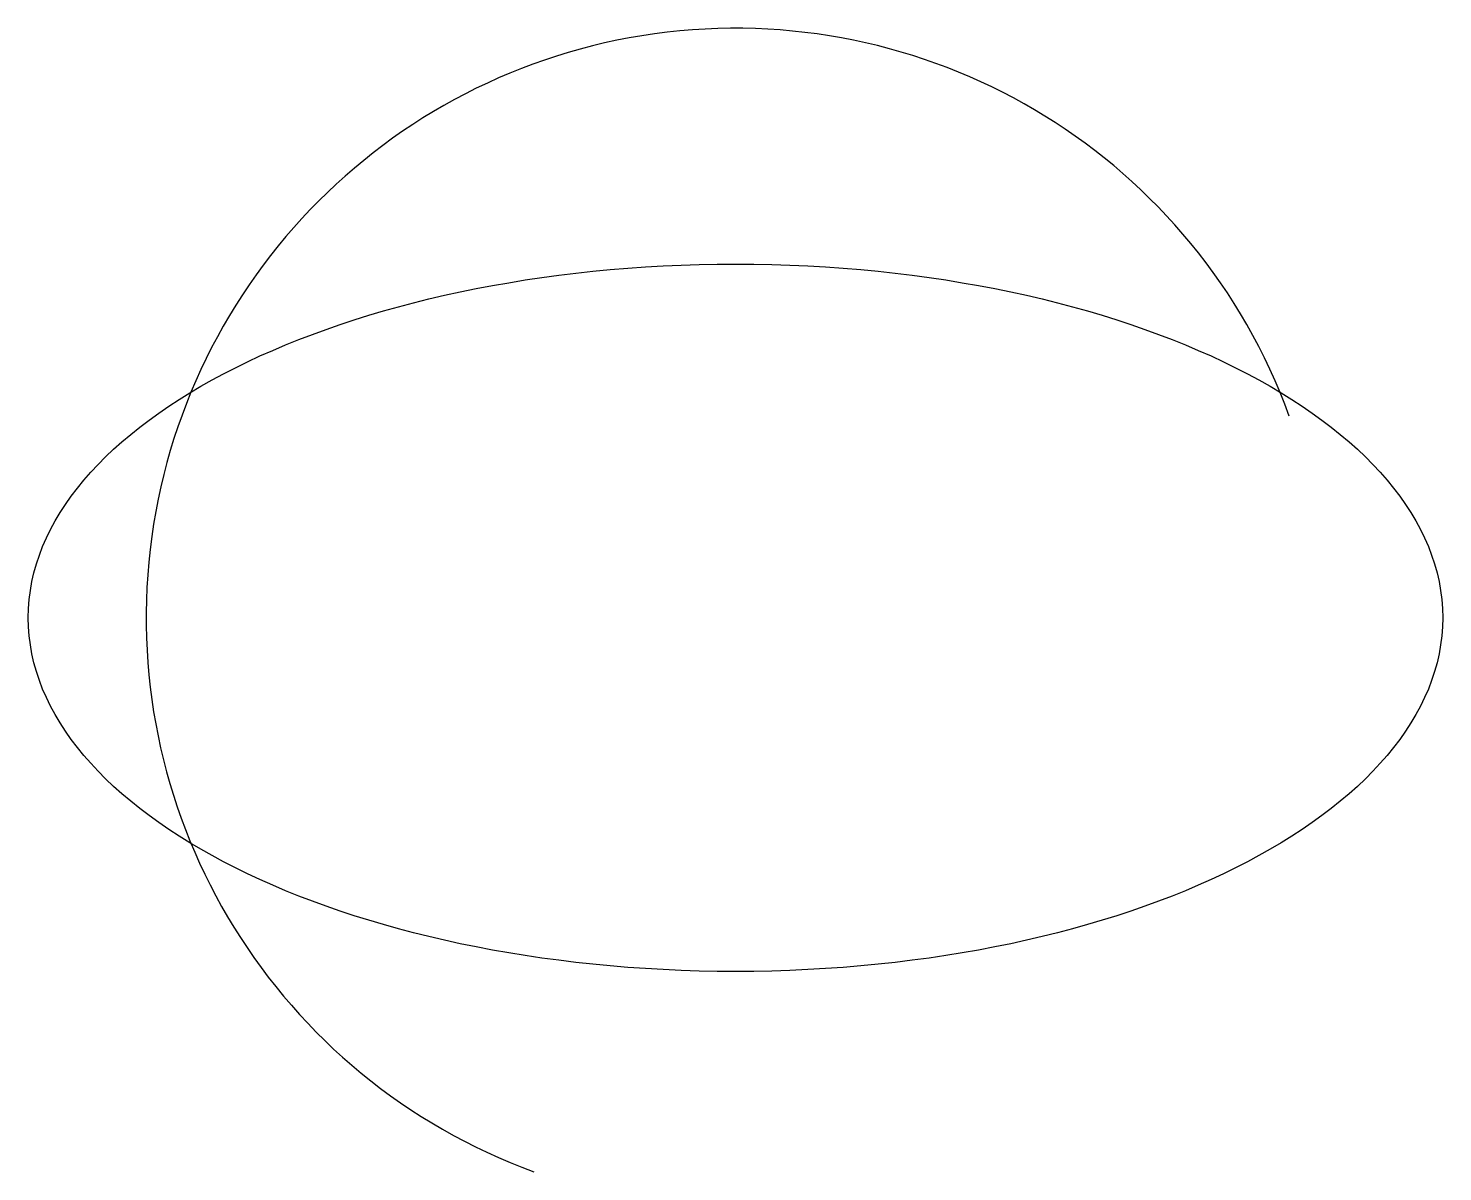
# Model space of a CAD drawing. Header units: millimetres. Extents: x -60 to 60, y -47 to 50.
import ezdxf

# ---------------------------------------------------------------- set-up
doc = ezdxf.new("R2010")
doc.units = ezdxf.units.MM

msp = doc.modelspace()

# ---------------------------------------------------------------- linework, layer by layer
msp.add_arc((0, 0), 50, 20, 250)
msp.add_ellipse((0, 0), major_axis=(60, 0), ratio=0.5)

doc.saveas('drawing.dxf')
